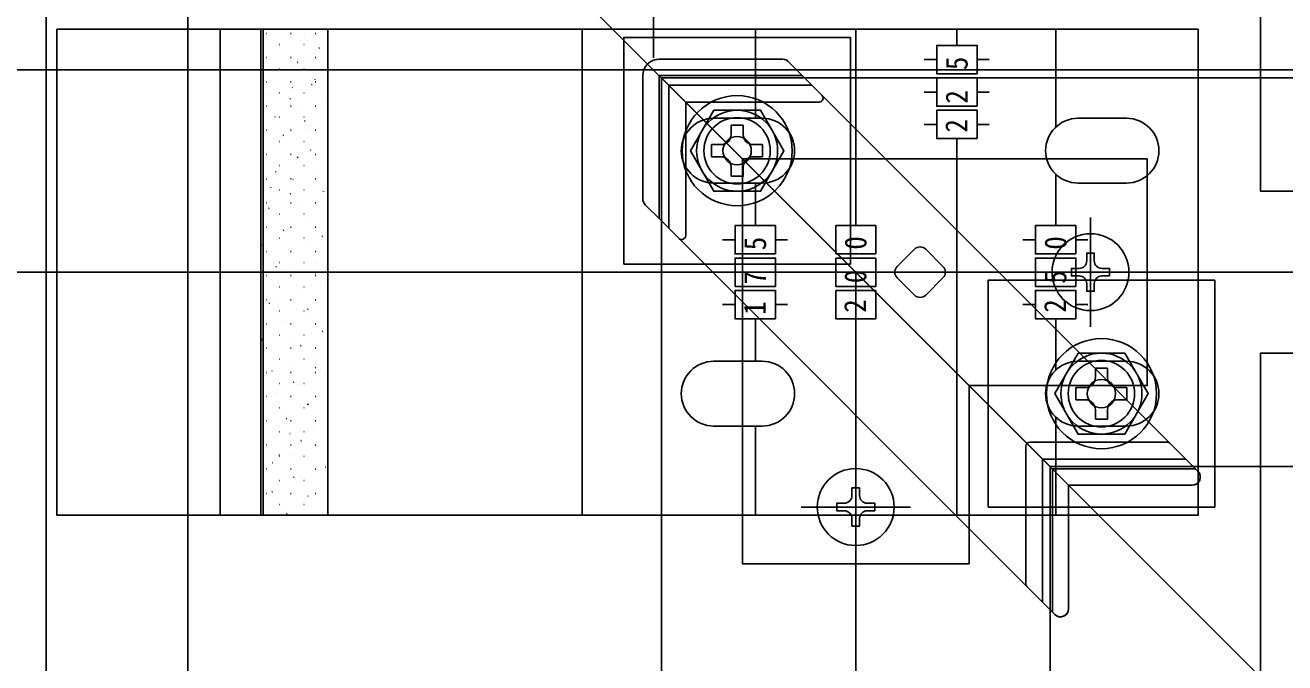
# Model space of a CAD drawing. Units: millimetres, scale not verified. Extents: x -875 to 875, y -1300 to 1293.
# Drawn here: x -302.6 to -147, y 842.2 to 920.9 of the extents above; entities that cross this region are included whole.
import ezdxf
from ezdxf.enums import TextEntityAlignment as Align

# ---------------------------------------------------------------- set-up
doc = ezdxf.new("R2010")
doc.units = ezdxf.units.MM
doc.header["$LTSCALE"] = 8
for name, color, linetype in [('0-4_YKK_12', 2, 'Continuous'), ('0-5_YKK_13', 4, 'Continuous'), ('0-6_YKK_D', 6, 'Continuous'), ('0-8_YSS_K', 3, 'Continuous')]:
    doc.layers.add(name, color=color, linetype=linetype)
doc.styles.add('ＭＳ ゴシック', font='')
doc.styles.get('ＭＳ ゴシック').set_extended_font_data('MS Gothic')

msp = doc.modelspace()

# ---------------------------------------------------------------- linework, layer by layer
at = {"layer": '0-4_YKK_12'}
for p, q in [((-299.998, 990.4), (-99.998, 790.4)), ((-299.998, 990.4), (-299.998, 604.4)), ((-223.998, 914.4), (-175.998, 866.4)), ((-223.998, 914.4), (-175.998, 866.4))]:
    msp.add_line(p, q, dxfattribs=at)
for points in [[(-115.498, 914.4), (-206.32, 914.4), (-223.998, 914.4)], [(-223.998, 805.9), (-223.998, 896.722), (-223.998, 914.4)], [(-115.498, 866.4), (-158.32, 866.4), (-175.998, 866.4)], [(-175.998, 805.9), (-175.998, 848.722), (-175.998, 866.4)]]:
    msp.add_lwpolyline(points, dxfattribs=at)
at = {"layer": '0-5_YKK_13'}
for p, q in [((-298.698, 920.4), (-157.698, 920.4)), ((-278.498, 920.4), (-278.498, 860.4)), ((-273.463, 920.4), (-273.463, 860.4)), ((-273.182, 860.4), (-273.182, 920.4)), ((-272.788, 919.884), (-272.838, 919.884)), ((-269.748, 919.884), (-269.798, 919.884)), ((-266.708, 919.884), (-266.758, 919.884)), ((-265.295, 920.389), (-265.304, 920.386)), ((-233.798, 920.4), (-233.798, 860.4)), ((-212.398, 909.4), (-212.398, 920.4)), ((-199.998, 896.15), (-199.998, 920.4)), ((-187.498, 920.4), (-187.498, 918.4)), ((-175.298, 920.4), (-175.298, 908.305)), ((-271.173, 918.509), (-271.223, 918.509)), ((-271.158, 918.313), (-271.167, 918.309)), ((-268.133, 918.509), (-268.183, 918.509)), ((-268.038, 919.418), (-268.047, 919.414)), ((-266.238, 918.113), (-266.321, 918.058)), ((-187.498, 919.435), (-187.498, 918.4)), ((-272.788, 916.894), (-272.838, 916.894)), ((-269.748, 916.894), (-269.798, 916.894)), ((-267.439, 916.789), (-267.448, 916.785)), ((-266.708, 916.894), (-266.758, 916.894)), ((-209.035, 916.7), (-224.298, 916.7)), ((-224.298, 916.699), (-224.298, 916.7)), ((-224.298, 916.699), (-209.035, 916.699)), ((-209.034, 916.699), (-209.035, 916.699)), ((-191.558, 916.65), (-189.998, 916.65)), ((-184.998, 916.65), (-183.523, 916.65)), ((-271.173, 915.519), (-271.223, 915.519)), ((-270.182, 915.817), (-270.191, 915.814)), ((-268.927, 916.333), (-269.011, 916.278)), ((-268.133, 915.519), (-268.183, 915.519)), ((-208.327, 916.407), (-206.528, 914.607)), ((-273.302, 914.712), (-273.312, 914.709)), ((-272.788, 913.904), (-272.838, 913.904)), ((-269.748, 913.904), (-269.798, 913.904)), ((-267.122, 913.61), (-267.206, 913.555)), ((-266.793, 914.177), (-266.802, 914.173)), ((-266.708, 913.904), (-266.758, 913.904)), ((-226.298, 914.7), (-226.298, 899.437)), ((-226.298, 914.7), (-226.297, 914.7)), ((-226.297, 914.7), (-226.297, 899.437)), ((-224.298, 914.7), (-206.62, 914.7)), ((-223.087, 913.489), (-205.409, 913.489)), ((-206.528, 914.607), (-159.528, 867.607)), ((-272.326, 912.217), (-272.336, 912.214)), ((-271.173, 912.529), (-271.223, 912.529)), ((-269.812, 911.83), (-269.895, 911.775)), ((-269.583, 913.188), (-269.593, 913.185)), ((-268.133, 912.529), (-268.183, 912.529)), ((-220.997, 911.399), (-221.497, 911.899)), ((-191.558, 912.65), (-189.998, 912.65)), ((-184.998, 912.65), (-183.523, 912.65)), ((-272.788, 910.914), (-272.838, 910.914)), ((-269.748, 910.914), (-269.798, 910.914)), ((-268.937, 910.576), (-268.947, 910.573)), ((-266.708, 910.914), (-266.758, 910.914)), ((-265.817, 911.681), (-265.826, 911.678)), ((-220.997, 911.399), (-220.997, 894.928)), ((-220.997, 911.399), (-204.526, 911.399)), ((-271.727, 909.588), (-271.737, 909.585)), ((-271.173, 909.539), (-271.223, 909.539)), ((-268.133, 909.539), (-268.183, 909.539)), ((-268.007, 909.107), (-268.09, 909.052)), ((-265.218, 909.052), (-265.227, 909.049)), ((-211.548, 909.4), (-217.548, 909.4)), ((-172.548, 909.4), (-166.548, 909.4)), ((-272.788, 907.924), (-272.838, 907.924)), ((-270.696, 907.327), (-270.78, 907.272)), ((-269.748, 907.924), (-269.798, 907.924)), ((-267.961, 908.081), (-267.971, 908.078)), ((-266.708, 907.924), (-266.758, 907.924)), ((-215.398, 908.55), (-215.398, 907.4)), ((-215.398, 908.55), (-213.898, 908.55)), ((-213.898, 907.4), (-213.898, 908.55)), ((-191.558, 908.65), (-189.998, 908.65)), ((-184.998, 908.65), (-183.523, 908.65)), ((-271.173, 906.549), (-271.223, 906.549)), ((-271.081, 906.976), (-271.091, 906.973)), ((-268.133, 906.549), (-268.183, 906.549)), ((-217.798, 906.15), (-217.798, 904.65)), ((-216.648, 906.15), (-217.798, 906.15)), ((-211.498, 906.15), (-212.648, 906.15)), ((-211.498, 904.65), (-211.498, 906.15)), ((-187.498, 906.946), (-187.498, 905.776)), ((-187.498, 906.9), (-187.498, 860.4)), ((-272.788, 904.934), (-272.838, 904.934)), ((-270.105, 904.481), (-270.115, 904.477)), ((-269.748, 904.934), (-269.798, 904.934)), ((-268.891, 904.604), (-268.975, 904.549)), ((-267.362, 905.452), (-267.372, 905.449)), ((-266.708, 904.934), (-266.758, 904.934)), ((-217.798, 904.65), (-216.648, 904.65)), ((-212.648, 904.65), (-211.498, 904.65)), ((-273.225, 903.376), (-273.235, 903.372)), ((-271.581, 902.824), (-271.664, 902.769)), ((-271.173, 903.559), (-271.223, 903.559)), ((-268.133, 903.559), (-268.183, 903.559)), ((-266.716, 902.84), (-266.726, 902.837)), ((-215.398, 903.4), (-215.398, 902.25)), ((-175.298, 902.495), (-175.298, 896.15)), ((-272.788, 901.944), (-272.838, 901.944)), ((-272.25, 900.88), (-272.259, 900.877)), ((-269.748, 901.944), (-269.798, 901.944)), ((-269.506, 901.852), (-269.516, 901.848)), ((-266.708, 901.944), (-266.758, 901.944)), ((-211.548, 901.4), (-217.548, 901.4)), ((-212.398, 896.15), (-212.398, 901.4)), ((-172.548, 901.4), (-166.548, 901.4)), ((-271.173, 900.569), (-271.223, 900.569)), ((-269.776, 900.101), (-269.859, 900.045)), ((-268.133, 900.569), (-268.183, 900.569)), ((-265.74, 900.345), (-265.75, 900.341)), ((-226.297, 899.437), (-226.297, 899.436)), ((-272.788, 898.954), (-272.838, 898.954)), ((-272.465, 898.321), (-272.548, 898.265)), ((-271.651, 898.252), (-271.66, 898.248)), ((-269.748, 898.954), (-269.798, 898.954)), ((-268.86, 899.24), (-268.87, 899.236)), ((-266.708, 898.954), (-266.758, 898.954)), ((-224.205, 896.929), (-226.005, 898.729)), ((-175.298, 898.15), (-175.298, 896.15)), ((-271.173, 897.579), (-271.223, 897.579)), ((-268.133, 897.579), (-268.183, 897.579)), ((-267.885, 896.744), (-267.894, 896.741)), ((-177.205, 849.929), (-224.205, 896.929)), ((-212.398, 897.185), (-212.398, 896.15)), ((-199.998, 897.185), (-199.998, 896.15)), ((-175.298, 897.185), (-175.298, 896.15)), ((-170.998, 883.65), (-170.998, 897.15)), ((-272.788, 895.964), (-272.838, 895.964)), ((-271.005, 895.639), (-271.014, 895.636)), ((-270.66, 895.597), (-270.744, 895.542)), ((-269.748, 895.964), (-269.798, 895.964)), ((-266.708, 895.964), (-266.758, 895.964)), ((-265.857, 894.858), (-265.941, 894.803)), ((-202.448, 892.65), (-202.448, 896.15)), ((-197.498, 896.15), (-202.448, 896.15)), ((-197.498, 896.15), (-197.498, 892.65)), ((-273.349, 893.817), (-273.433, 893.762)), ((-271.173, 894.589), (-271.223, 894.589)), ((-270.029, 893.144), (-270.038, 893.141)), ((-268.133, 894.589), (-268.183, 894.589)), ((-267.286, 894.115), (-267.295, 894.112)), ((-216.458, 894.4), (-214.898, 894.4)), ((-209.898, 894.4), (-208.423, 894.4)), ((-194.877, 891.107), (-192.755, 893.228)), ((-191.341, 893.228), (-189.22, 891.107)), ((-179.358, 894.4), (-177.798, 894.4)), ((-172.798, 894.4), (-171.323, 894.4)), ((-273.149, 892.039), (-273.158, 892.036)), ((-272.788, 892.974), (-272.838, 892.974)), ((-271.173, 891.599), (-271.223, 891.599)), ((-269.748, 892.974), (-269.798, 892.974)), ((-268.133, 891.599), (-268.183, 891.599)), ((-266.708, 892.974), (-266.758, 892.974)), ((-202.448, 892.65), (-197.498, 892.65)), ((-202.448, 888.65), (-202.448, 892.15)), ((-197.498, 892.15), (-202.448, 892.15)), ((-197.498, 892.15), (-197.498, 888.65)), ((-271.545, 891.094), (-271.628, 891.039)), ((-269.43, 890.515), (-269.439, 890.512)), ((-266.742, 890.355), (-266.825, 890.3)), ((-266.64, 891.503), (-266.649, 891.5)), ((-216.458, 890.4), (-214.898, 890.4)), ((-209.898, 890.4), (-208.423, 890.4)), ((-188.927, 890.4), (-157.698, 890.4)), ((-179.358, 890.4), (-177.798, 890.4)), ((-177.748, 890.4), (-164.248, 890.4)), ((-172.798, 890.4), (-171.323, 890.4)), ((-272.788, 889.984), (-272.838, 889.984)), ((-272.173, 889.544), (-272.182, 889.54)), ((-271.173, 888.609), (-271.223, 888.609)), ((-269.748, 889.984), (-269.798, 889.984)), ((-268.133, 888.609), (-268.183, 888.609)), ((-266.708, 889.984), (-266.758, 889.984)), ((-265.664, 889.008), (-265.673, 889.005)), ((-202.448, 888.65), (-197.498, 888.65)), ((-192.755, 887.572), (-194.877, 889.693)), ((-189.22, 889.693), (-191.341, 887.572)), ((-169.588, 889.93), (-168.648, 889.93)), ((-272.788, 886.994), (-272.838, 886.994)), ((-271.574, 886.915), (-271.583, 886.912)), ((-269.748, 886.994), (-269.798, 886.994)), ((-268.784, 887.903), (-268.793, 887.9)), ((-266.708, 886.994), (-266.758, 886.994)), ((-202.448, 884.65), (-202.448, 888.15)), ((-197.498, 888.15), (-202.448, 888.15)), ((-197.498, 888.15), (-197.498, 884.65)), ((-272.429, 886.591), (-272.512, 886.536)), ((-271.173, 885.619), (-271.223, 885.619)), ((-268.133, 885.619), (-268.183, 885.619)), ((-267.808, 885.408), (-267.817, 885.404)), ((-267.626, 885.852), (-267.71, 885.797)), ((-216.458, 886.4), (-214.898, 886.4)), ((-209.898, 886.4), (-208.423, 886.4)), ((-179.358, 886.4), (-177.798, 886.4)), ((-172.798, 886.4), (-171.323, 886.4)), ((-272.788, 884.004), (-272.838, 884.004)), ((-270.928, 884.303), (-270.937, 884.299)), ((-269.748, 884.004), (-269.798, 884.004)), ((-266.708, 884.004), (-266.758, 884.004)), ((-212.398, 884.65), (-212.398, 882.65)), ((-212.398, 884.65), (-212.398, 883.479)), ((-212.398, 884.65), (-212.398, 879.4)), ((-202.448, 884.65), (-197.498, 884.65)), ((-199.998, 882.65), (-199.998, 884.65)), ((-199.998, 884.65), (-199.998, 883.479)), ((-199.998, 884.65), (-199.998, 860.4)), ((-175.298, 884.65), (-175.298, 878.305)), ((-175.298, 884.65), (-175.298, 883.479)), ((-271.173, 882.629), (-271.223, 882.629)), ((-268.133, 882.629), (-268.183, 882.629)), ((-267.209, 882.779), (-267.218, 882.775)), ((-265.822, 883.129), (-265.905, 883.074)), ((-273.313, 882.088), (-273.397, 882.033)), ((-273.072, 880.702), (-273.082, 880.699)), ((-272.788, 881.014), (-272.838, 881.014)), ((-269.952, 881.807), (-269.961, 881.804)), ((-269.748, 881.014), (-269.798, 881.014)), ((-268.511, 881.349), (-268.594, 881.294)), ((-266.708, 881.014), (-266.758, 881.014)), ((-271.173, 879.639), (-271.223, 879.639)), ((-269.353, 879.178), (-269.363, 879.175)), ((-268.133, 879.639), (-268.183, 879.639)), ((-266.563, 880.167), (-266.572, 880.163)), ((-211.548, 879.4), (-217.548, 879.4)), ((-172.548, 879.4), (-166.548, 879.4)), ((-272.788, 878.024), (-272.838, 878.024)), ((-272.096, 878.207), (-272.106, 878.204)), ((-269.748, 878.024), (-269.798, 878.024)), ((-266.706, 878.626), (-266.789, 878.57)), ((-266.708, 878.024), (-266.758, 878.024)), ((-265.587, 877.671), (-265.596, 877.668)), ((-170.398, 878.55), (-170.398, 877.4)), ((-170.398, 878.55), (-168.898, 878.55)), ((-168.898, 877.4), (-168.898, 878.55)), ((-271.173, 876.649), (-271.223, 876.649)), ((-269.395, 876.846), (-269.479, 876.79)), ((-268.707, 876.566), (-268.717, 876.563)), ((-268.133, 876.649), (-268.183, 876.649)), ((-185.998, 854.4), (-185.998, 876.4)), ((-172.798, 876.15), (-172.798, 874.65)), ((-171.648, 876.15), (-172.798, 876.15)), ((-166.498, 876.15), (-167.648, 876.15)), ((-166.498, 874.65), (-166.498, 876.15)), ((-272.788, 875.034), (-272.838, 875.034)), ((-271.497, 875.578), (-271.507, 875.575)), ((-269.748, 875.034), (-269.798, 875.034)), ((-266.708, 875.034), (-266.758, 875.034)), ((-172.798, 874.65), (-171.648, 874.65)), ((-167.648, 874.65), (-166.498, 874.65)), ((-271.173, 873.659), (-271.223, 873.659)), ((-270.851, 872.966), (-270.861, 872.963)), ((-268.133, 873.659), (-268.183, 873.659)), ((-267.731, 874.071), (-267.741, 874.068)), ((-267.59, 874.122), (-267.674, 874.067)), ((-170.398, 873.4), (-170.398, 872.25)), ((-272.788, 872.044), (-272.838, 872.044)), ((-270.28, 872.342), (-270.363, 872.287)), ((-269.748, 872.044), (-269.798, 872.044)), ((-267.132, 871.442), (-267.142, 871.439)), ((-266.708, 872.044), (-266.758, 872.044)), ((-211.548, 871.4), (-217.548, 871.4)), ((-212.398, 871.4), (-212.398, 860.4)), ((-175.298, 872.495), (-175.298, 860.4)), ((-172.548, 871.4), (-166.548, 871.4)), ((-271.173, 870.669), (-271.223, 870.669)), ((-269.875, 870.471), (-269.885, 870.467)), ((-268.133, 870.669), (-268.183, 870.669)), ((-272.996, 869.366), (-273.005, 869.362)), ((-272.788, 869.054), (-272.838, 869.054)), ((-269.748, 869.054), (-269.798, 869.054)), ((-268.475, 869.619), (-268.558, 869.564)), ((-266.708, 869.054), (-266.758, 869.054)), ((-266.486, 868.83), (-266.496, 868.827)), ((-178.998, 868.9), (-178.998, 851.929)), ((-178.498, 869.4), (-161.528, 869.4)), ((-272.02, 866.87), (-272.029, 866.867)), ((-271.164, 867.839), (-271.247, 867.784)), ((-271.173, 867.679), (-271.223, 867.679)), ((-269.277, 867.842), (-269.286, 867.838)), ((-268.133, 867.679), (-268.183, 867.679)), ((-199.998, 854.65), (-199.998, 868.15)), ((-176.909, 867.311), (-176.909, 849.633)), ((-176.909, 867.311), (-176.498, 866.9)), ((-176.909, 867.311), (-159.231, 867.311)), ((-176.498, 866.9), (-173.698, 864.1)), ((-159.528, 867.607), (-157.728, 865.807)), ((-272.788, 866.064), (-272.838, 866.064)), ((-269.748, 866.064), (-269.798, 866.064)), ((-269.359, 865.116), (-269.443, 865.061)), ((-268.63, 865.23), (-268.64, 865.226)), ((-266.708, 866.064), (-266.758, 866.064)), ((-265.51, 866.335), (-265.52, 866.331)), ((-175.698, 866.1), (-175.698, 848.422)), ((-175.698, 866.1), (-158.02, 866.1)), ((-271.421, 864.242), (-271.43, 864.238)), ((-271.173, 864.689), (-271.223, 864.689)), ((-268.133, 864.689), (-268.183, 864.689)), ((-173.699, 864.101), (-173.699, 848.837)), ((-173.699, 864.101), (-158.435, 864.101)), ((-173.698, 848.837), (-173.698, 864.1)), ((-173.698, 864.1), (-158.435, 864.1)), ((-272.788, 863.074), (-272.838, 863.074)), ((-272.049, 863.336), (-272.132, 863.281)), ((-269.748, 863.074), (-269.798, 863.074)), ((-267.655, 862.734), (-267.664, 862.731)), ((-266.708, 863.074), (-266.758, 863.074)), ((-271.173, 861.699), (-271.223, 861.699)), ((-270.775, 861.629), (-270.784, 861.626)), ((-270.244, 860.613), (-270.327, 860.558)), ((-268.133, 861.699), (-268.183, 861.699)), ((-206.748, 861.4), (-193.248, 861.4)), ((-198.588, 860.93), (-197.648, 860.93)), ((-175.406, 848.13), (-177.205, 849.929))]:
    msp.add_line(p, q, dxfattribs=at)
for points in [[(-109.998, 940.4), (-109.998, 900.4), (-149.998, 900.4), (-149.998, 940.4)], [(-228.648, 891.4), (-200.648, 891.4), (-200.648, 919.4), (-228.648, 919.4)], [(-184.998, 914.9), (-184.998, 918.4), (-189.998, 918.4), (-189.998, 914.9)], [(-184.998, 910.9), (-184.998, 914.4), (-189.998, 914.4), (-189.998, 910.9)], [(-217.535, 910.4), (-220.422, 905.4), (-217.535, 900.4), (-211.761, 900.4), (-208.875, 905.4), (-211.761, 910.4)], [(-184.998, 906.9), (-184.998, 910.4), (-189.998, 910.4), (-189.998, 906.9)], [(-209.898, 892.65), (-209.898, 896.15), (-214.898, 896.15), (-214.898, 892.65)], [(-172.798, 892.65), (-172.798, 896.15), (-177.798, 896.15), (-177.798, 892.65)], [(-209.898, 888.65), (-209.898, 892.15), (-214.898, 892.15), (-214.898, 888.65)], [(-172.798, 888.65), (-172.798, 892.15), (-177.798, 892.15), (-177.798, 888.65)], [(-183.648, 861.4), (-155.648, 861.4), (-155.648, 889.4), (-183.648, 889.4)], [(-209.898, 884.65), (-209.898, 888.15), (-214.898, 888.15), (-214.898, 884.65)], [(-172.798, 884.65), (-172.798, 888.15), (-177.798, 888.15), (-177.798, 884.65)], [(-172.535, 880.4), (-175.422, 875.4), (-172.535, 870.4), (-166.761, 870.4), (-163.875, 875.4), (-166.761, 880.4)], [(-109.998, 880.4), (-109.998, 840.4), (-149.998, 840.4), (-149.998, 880.4)]]:
    msp.add_lwpolyline(points, close=True, dxfattribs=at)
for points in [[(-298.698, 920.4), (-298.698, 860.4), (-157.698, 860.4), (-157.698, 920.4)], [(-273.463, 860.4), (-265.217, 860.4), (-265.217, 920.4), (-273.217, 920.4)], [(-224.301, 916.699), (-224.584, 916.678), (-224.862, 916.617), (-225.129, 916.517), (-225.377, 916.381), (-225.606, 916.21), (-225.807, 916.009), (-225.978, 915.781), (-226.114, 915.532), (-226.214, 915.266), (-226.276, 914.988), (-226.297, 914.703)], [(-224.301, 916.699), (-224.299, 916.699), (-224.298, 916.699)], [(-209.034, 916.699), (-208.776, 916.665), (-208.534, 916.565), (-208.327, 916.407)], [(-226.297, 914.7), (-226.297, 914.701), (-226.297, 914.703)], [(-223.498, 913.9), (-224.298, 914.7), (-224.298, 897.022)], [(-223.498, 913.9), (-223.087, 913.489), (-223.087, 895.811)], [(-163.998, 904.4), (-213.998, 904.4), (-213.998, 854.4), (-185.998, 854.4)], [(-163.998, 904.4), (-163.998, 876.4), (-185.998, 876.4)], [(-215.398, 902.25), (-213.898, 902.25), (-213.898, 903.4)], [(-226.297, 899.436), (-226.285, 899.279), (-226.248, 899.127), (-226.189, 898.982), (-226.107, 898.849), (-226.005, 898.729)], [(-170.528, 891.81), (-170.528, 892.75), (-171.468, 892.75), (-171.468, 891.81)], [(-172.408, 890.87), (-173.348, 890.87), (-173.348, 889.93), (-172.408, 889.93)], [(-168.648, 889.93), (-168.648, 890.87), (-169.588, 890.87)], [(-171.468, 888.99), (-171.468, 888.05), (-170.528, 888.05), (-170.528, 888.99)], [(-170.398, 872.25), (-168.898, 872.25), (-168.898, 873.4)], [(-158.434, 864.101), (-158.223, 864.124), (-158.021, 864.192), (-157.837, 864.301), (-157.681, 864.447), (-157.558, 864.623), (-157.477, 864.819), (-157.439, 865.029), (-157.446, 865.243), (-157.498, 865.45), (-157.594, 865.641), (-157.728, 865.807)], [(-199.528, 862.81), (-199.528, 863.75), (-200.468, 863.75), (-200.468, 862.81)], [(-158.434, 864.101), (-158.435, 864.101), (-158.435, 864.101)], [(-201.408, 861.87), (-202.348, 861.87), (-202.348, 860.93), (-201.408, 860.93)], [(-197.648, 860.93), (-197.648, 861.87), (-198.588, 861.87)], [(-200.468, 859.99), (-200.468, 859.05), (-199.528, 859.05), (-199.528, 859.99)], [(-173.699, 848.837), (-173.699, 848.837), (-173.699, 848.836), (-173.756, 848.506), (-173.918, 848.214), (-174.169, 847.991), (-174.477, 847.863), (-174.812, 847.844), (-175.133, 847.937), (-175.406, 848.13)]]:
    msp.add_lwpolyline(points, dxfattribs=at)
for centre, radius in [((-214.648, 905.4), 6.8), ((-214.648, 905.4), 5), ((-214.648, 905.4), 4.1), ((-214.648, 905.4), 1.75), ((-170.998, 890.4), 4.75), ((-169.648, 875.4), 6.8), ((-169.648, 875.4), 5), ((-169.648, 875.4), 4.1), ((-169.648, 875.4), 1.75), ((-199.998, 861.4), 4.75)]:
    msp.add_circle(centre, radius, dxfattribs=at)
for centre, radius, start, end in [((-209.035, 915.7), 1, 45, 89.77766), ((-204.526, 911.899), 0.5, 270, 45), ((-217.548, 905.4), 4, 90, 270), ((-211.548, 905.4), 4, 270, 90), ((-172.548, 905.4), 4, 90, 270), ((-166.548, 905.4), 4, 270, 90), ((-216.648, 907.4), 1.25, 270, 0), ((-212.648, 907.4), 1.25, 180, 270), ((-216.648, 903.4), 1.25, 0, 90), ((-212.648, 903.4), 1.25, 90, 180), ((-225.298, 899.437), 1, 180.58464, 225), ((-221.497, 894.928), 0.5, 225, 0), ((-192.048, 892.521), 1, 45, 135), ((-172.408, 891.81), 0.94, 270, 0), ((-169.588, 891.81), 0.94, 180, 270), ((-194.169, 890.4), 1, 135, 225), ((-189.927, 890.4), 1, 315, 45), ((-172.408, 888.99), 0.94, 0, 90), ((-169.588, 888.99), 0.94, 90, 180), ((-192.048, 888.279), 1, 225, 315), ((-217.548, 875.4), 4, 90, 270), ((-211.548, 875.4), 4, 270, 90), ((-172.548, 875.4), 4, 90, 270), ((-166.548, 875.4), 4, 270, 90), ((-171.648, 877.4), 1.25, 270, 0), ((-167.648, 877.4), 1.25, 180, 270), ((-171.648, 873.4), 1.25, 0, 90), ((-167.648, 873.4), 1.25, 90, 180), ((-178.498, 868.9), 0.5, 90, 180), ((-161.528, 868.9), 0.5, 45, 90), ((-158.435, 865.1), 1, 269.6215, 45), ((-201.408, 862.81), 0.94, 270, 0), ((-198.588, 862.81), 0.94, 180, 270), ((-201.408, 859.99), 0.94, 0, 90), ((-198.588, 859.99), 0.94, 90, 180), ((-178.498, 851.929), 0.5, 180, 225), ((-174.698, 848.837), 1, 225, 0.32176)]:
    msp.add_arc(centre, radius, start, end, dxfattribs=at)
at = {"layer": '0-6_YKK_D'}
for p, q in [((-224.998, 916.871), (-224.998, 1081.4)), ((-115.698, 915.4), (-390.998, 915.4)), ((-197.088, 890.4), (-390.998, 890.4)), ((-197.088, 890.4), (-390.998, 890.4)), ((-197.088, 890.4), (-360.998, 890.4))]:
    msp.add_line(p, q, dxfattribs=at)
at = {"layer": '0-8_YSS_K'}
for p, q in [((-282.498, 604.4), (-282.498, 972.9)), ((-199.998, 604.4), (-199.998, 890.4)), ((-199.998, 890.4), (186.002, 890.4))]:
    msp.add_line(p, q, dxfattribs=at)

# ---------------------------------------------------------------- texts
at = {"layer": '0-5_YKK_13', "style": 'ＭＳ ゴシック', "width": 0.9}
for s, p in [('5', (-185.358, 915.357)), ('2', (-185.377, 911.22)), ('2', (-185.416, 907.644)), ('0', (-197.858, 893.182)), ('0', (-173.158, 893.182)), ('5', (-210.258, 893.107)), ('7', (-210.277, 888.895)), ('0', (-197.877, 889.045)), ('5', (-173.177, 888.97)), ('2', (-197.916, 885.394)), ('2', (-173.216, 885.394)), ('1', (-210.316, 885.132))]:
    msp.add_text(s, height=2.711, rotation=90, dxfattribs=at).set_placement(p, align=Align.BOTTOM_LEFT)

doc.saveas('drawing.dxf')
